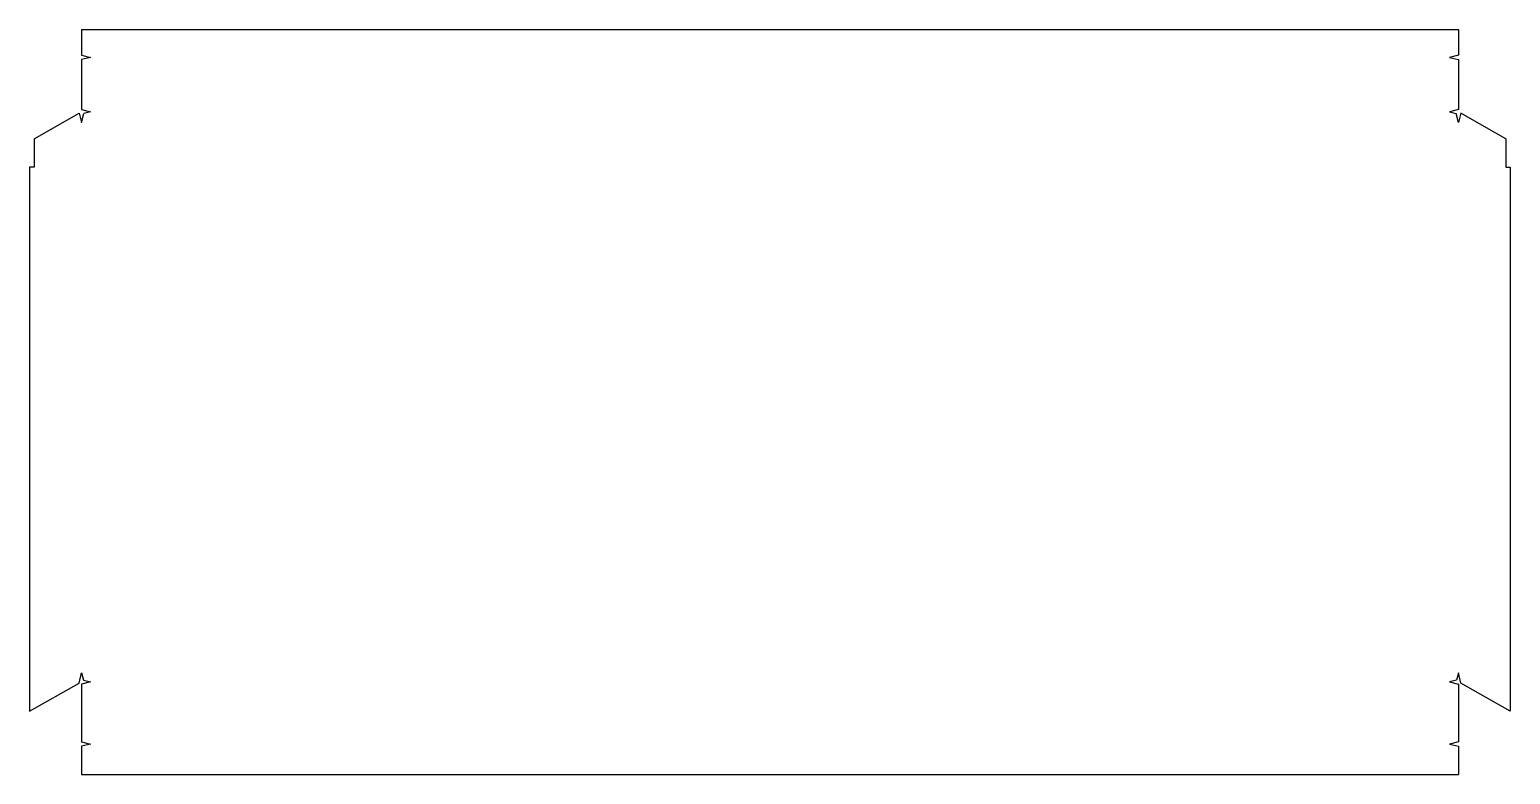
# Model space of a CAD drawing. Extents: x -108 to 1226, y 857 to 1528.
import ezdxf

# ---------------------------------------------------------------- set-up
doc = ezdxf.new("R2010")
doc.units = 0
doc.layers.get('0').update_dxf_attribs({"linetype": 'CONTINUOUS'})

msp = doc.modelspace()

# ---------------------------------------------------------------- linework, layer by layer
for p, q in [((-61.2, 1527.9), (-61.2, 1504.9)), ((-61.2, 1527.9), (1178.8, 1527.9)), ((1178.8, 1527.9), (1178.8, 1504.9)), ((-61.2, 1504.9), (-53.2, 1502.9)), ((-53.2, 1502.9), (-61.2, 1500.9)), ((-61.2, 1500.9), (-61.2, 1455.8)), ((1178.8, 1504.9), (1170.8, 1502.9)), ((1170.8, 1502.9), (1178.8, 1500.9)), ((1178.8, 1500.9), (1178.8, 1455.8)), ((-61.2, 1455.8), (-53.2, 1453.8)), ((-53.2, 1453.8), (-59.2, 1452.3)), ((1178.8, 1455.8), (1170.8, 1453.8)), ((1170.8, 1453.8), (1176.8, 1452.3)), ((-104.1, 1429.5), (-63.3, 1452.6)), ((-63.3, 1452.6), (-61.2, 1444.2)), ((-61.2, 1444.2), (-59.2, 1452.3)), ((1178.8, 1444.2), (1176.8, 1452.3)), ((1180.9, 1452.6), (1178.8, 1444.2)), ((1221.6, 1429.5), (1180.9, 1452.6)), ((-104.1, 1429.5), (-104.1, 1404.1)), ((1221.6, 1429.5), (1221.6, 1404.1)), ((-104.1, 1404.1), (-108.1, 1404.1)), ((-108.1, 1404.1), (-108.1, 914)), ((1221.6, 1404.1), (1225.6, 1404.1)), ((1225.6, 1404.1), (1225.6, 914)), ((-63.5, 939.1), (-61.2, 948.4)), ((-61.2, 948.4), (-59.6, 942)), ((1178.8, 948.4), (1177.2, 942)), ((1181.1, 939.1), (1178.8, 948.4)), ((-108.1, 914), (-63.5, 939.1)), ((-53.2, 940.4), (-61.2, 938.4)), ((-61.2, 938.4), (-61.2, 886.3)), ((-59.6, 942), (-53.2, 940.4)), ((1177.2, 942), (1170.8, 940.4)), ((1170.8, 940.4), (1178.8, 938.4)), ((1178.8, 938.4), (1178.8, 886.3)), ((1225.6, 914), (1181.1, 939.1)), ((-61.2, 886.3), (-53.2, 884.3)), ((-53.2, 884.3), (-61.2, 882.3)), ((-61.2, 882.3), (-61.2, 857)), ((1178.8, 886.3), (1170.8, 884.3)), ((1170.8, 884.3), (1178.8, 882.3)), ((1178.8, 882.3), (1178.8, 857)), ((-61.2, 857), (1178.8, 857))]:
    msp.add_line(p, q)

doc.saveas('drawing.dxf')
